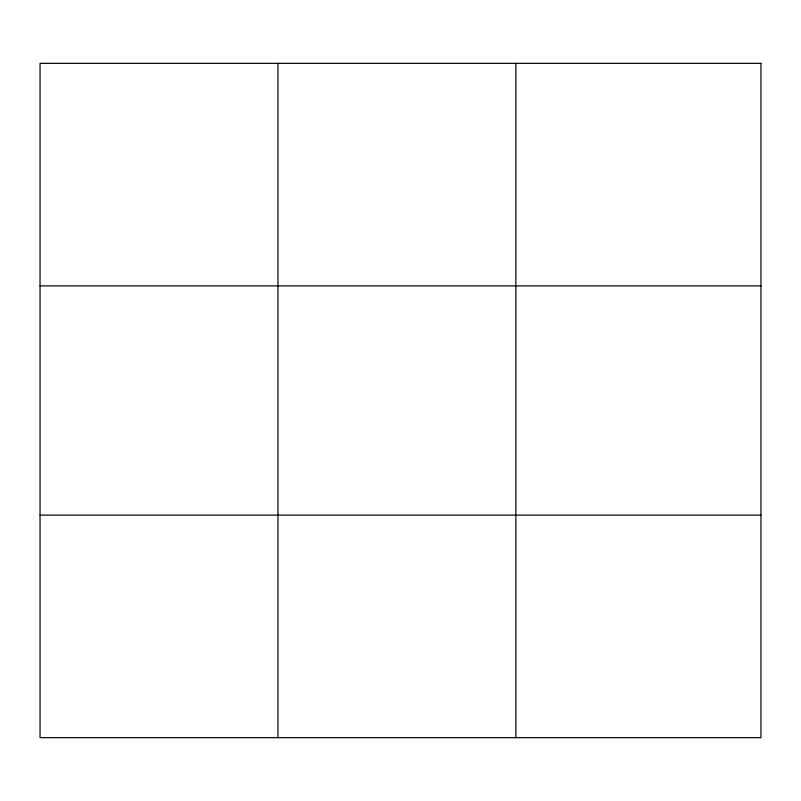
<?xml version="1.0" encoding="UTF-8"?>
<svg xmlns="http://www.w3.org/2000/svg" width="801" height="801" viewBox="0 0 801 801"><rect width="100%" height="100%" fill="white"/><g stroke="black" fill="none" stroke-linecap="round" stroke-linejoin="round"><path stroke-width="1.2" d="M277.947 737.661L277.947 63.339M515.844 737.661L515.844 63.339M40.05 285.867L760.95 285.867M40.05 515.133L760.95 515.133M760.95 63.339L760.95 737.661L40.05 737.661L40.05 63.339L760.95 63.339"/></g></svg>
